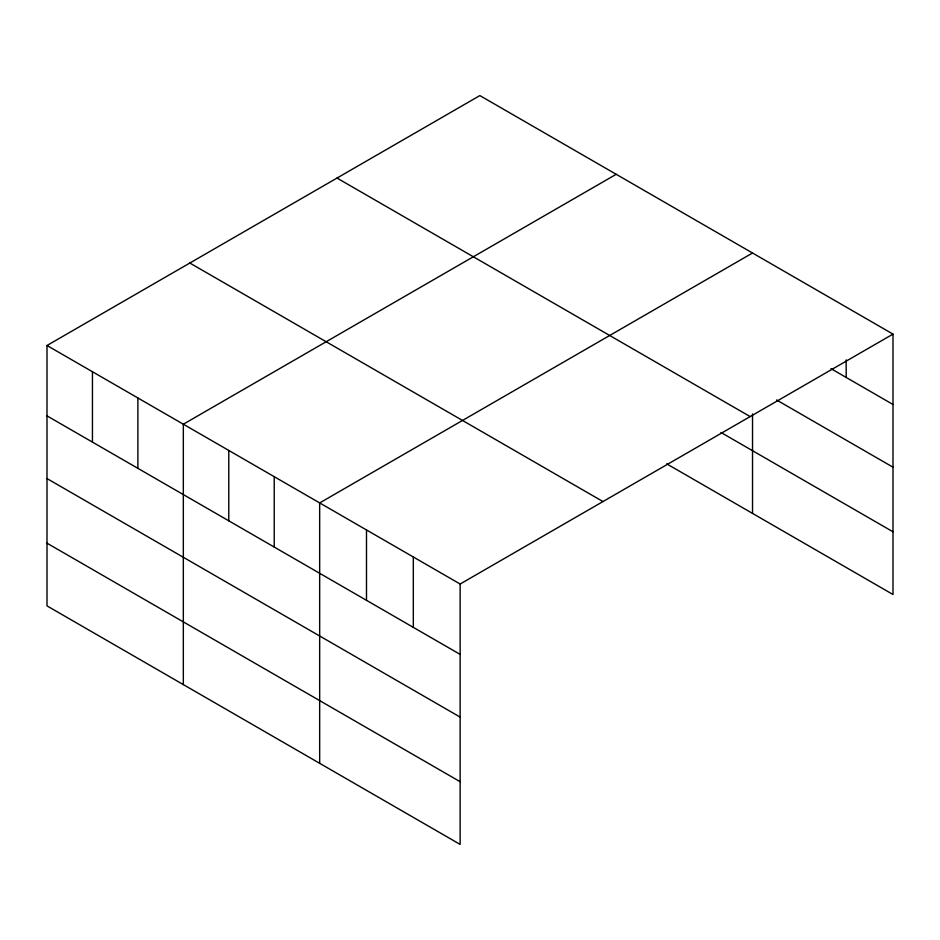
<?xml version="1.0" encoding="UTF-8"?>
<svg xmlns="http://www.w3.org/2000/svg" width="940" height="940" viewBox="0 0 940 940"><rect width="100%" height="100%" fill="white"/><g stroke="black" fill="none" stroke-linecap="round" stroke-linejoin="round"><path stroke-width="1.41" d="M666.695 463.843L893 594.503L893 334.111L479.858 95.586L47 345.497L47 605.889L460.142 844.414L460.142 584.022L47 345.497M616.193 174.3L183.335 424.21L183.335 684.602M752.529 253.013L319.671 502.923L319.671 763.315M460.142 584.022L893 334.111M830.995 368.68L893 404.482M776.581 399.97L893 467.192M337.014 178.059L750.155 416.585M720.968 432.471L893 531.793M189.845 263.036L602.986 501.561M47 415.868L460.142 654.393M47 478.566L460.142 717.091M47 543.179L460.142 781.704M846.176 359.856L846.176 377.445M752.529 413.988L752.529 513.404M413.318 556.997L413.318 627.356M366.494 529.96L366.494 600.319M274.221 476.686L274.221 547.057M228.784 450.448L228.784 520.819M137.886 397.973L137.886 468.343M92.449 371.735L92.449 442.106"/></g></svg>
